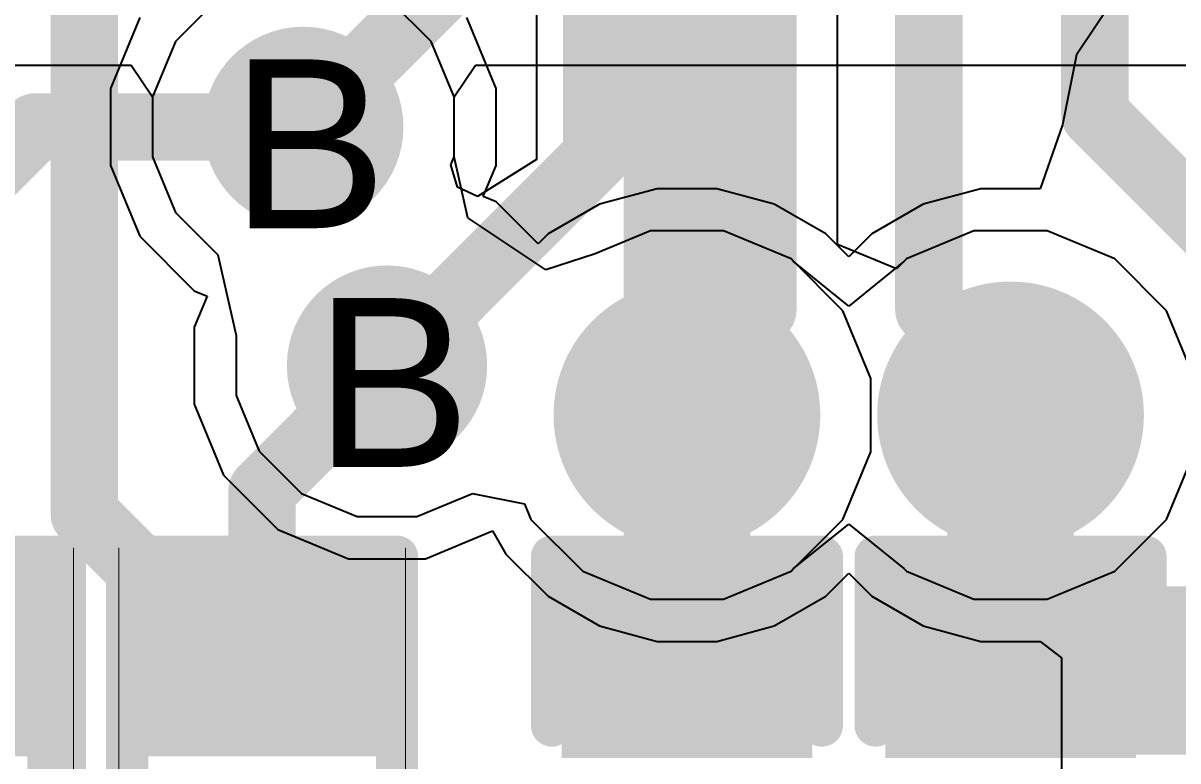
# Model space of a CAD drawing. Header units: inches. Extents: x 0 to 5379, y 0 to 5429.
# Drawn here: x 102.04 to 105.518, y 78.932 to 81.152 of the extents above; entities that cross this region are included whole.
import ezdxf

# ---------------------------------------------------------------- set-up
doc = ezdxf.new("R2010")
doc.units = ezdxf.units.IN
for name, color, linetype in [('Bottom Layer', 5, 'Continuous'), ('Bottom Overlay', 54, 'Continuous'), ('Bottom Paste', 16, 'Continuous'), ('Bottom Solder', 6, 'Continuous'), ('Drill Drawing', 1, 'Continuous'), ('GND01', 16, 'Continuous'), ('GND02', 76, 'Continuous'), ('PWR', 156, 'Continuous'), ('SIG 01', 90, 'Continuous'), ('Top Layer', 1, 'Continuous'), ('Top Overlay', 2, 'Continuous'), ('Top Paste', 8, 'Continuous'), ('Top Solder', 216, 'Continuous'), ('Via Holes', 16, 'Continuous')]:
    doc.layers.add(name, color=color, linetype=linetype)
doc.styles.add('Arial', font='', dxfattribs={"height": 0.2})
doc.styles.get('Arial').set_extended_font_data('Arial')

# ---------------------------------------------------------------- blocks, each defined once
blk = doc.blocks.new('R___0402_682')
at = {"layer": 'Top Layer'}
for points in [[(-0.6985, -0.3175), (-0.6985, 0.3175), (-0.2413, 0.3175), (-0.2413, -0.3175)], [(0.2413, -0.3175), (0.2413, 0.3175), (0.6985, 0.3175), (0.6985, -0.3175)]]:
    blk.add_hatch(color=1, dxfattribs=at).paths.add_polyline_path(points)
at = {"layer": 'Top Paste'}
for points in [[(-0.6985, -0.3175), (-0.6985, 0.3175), (-0.2413, 0.3175), (-0.2413, -0.3175)], [(0.2413, -0.3175), (0.2413, 0.3175), (0.6985, 0.3175), (0.6985, -0.3175)]]:
    blk.add_hatch(color=8, dxfattribs=at).paths.add_polyline_path(points)
at = {"layer": 'Top Solder'}
for points in [[(-0.7535, -0.3725), (-0.7535, 0.3725), (-0.1863, 0.3725), (-0.1863, -0.3725)], [(0.1863, -0.3725), (0.1863, 0.3725), (0.7535, 0.3725), (0.7535, -0.3725)]]:
    blk.add_hatch(color=216, dxfattribs=at).paths.add_polyline_path(points)
at = {"layer": 'Top Overlay'}
for points in [[(0.7874, 0.4064, 0.127, 0.127, 0), (-0.7874, 0.4064, 0.127, 0.127, 0)], [(-0.7874, -0.4064, 0.127, 0.127, 0), (-0.7874, 0.4064, 0.127, 0.127, 0)], [(0.7874, -0.4064, 0.127, 0.127, 0), (0.7874, 0.4064, 0.127, 0.127, 0)], [(0.7874, -0.4064, 0.127, 0.127, 0), (-0.7874, -0.4064, 0.127, 0.127, 0)], [(0.8128, -0.4318, 0.00323, 0.00323, 0), (-0.8128, -0.4318, 0.00323, 0.00323, 0)]]:
    blk.add_lwpolyline(points, format="xyseb", dxfattribs=at)
for points in [[(-0.8191, 0.4064, 0.0635, 0.0635, 1), (-0.7556, 0.4064, 0.0635, 0.0635, 1)], [(-0.8191, 0.4064, 0.0635, 0.0635, 1), (-0.7556, 0.4064, 0.0635, 0.0635, 1)], [(0.7556, 0.4064, 0.0635, 0.0635, 1), (0.8191, 0.4064, 0.0635, 0.0635, 1)], [(0.7556, 0.4064, 0.0635, 0.0635, 1), (0.8191, 0.4064, 0.0635, 0.0635, 1)], [(-0.8191, -0.4064, 0.0635, 0.0635, 1), (-0.7556, -0.4064, 0.0635, 0.0635, 1)], [(-0.8191, -0.4064, 0.0635, 0.0635, 1), (-0.7556, -0.4064, 0.0635, 0.0635, 1)], [(0.7556, -0.4064, 0.0635, 0.0635, 1), (0.8191, -0.4064, 0.0635, 0.0635, 1)], [(0.7556, -0.4064, 0.0635, 0.0635, 1), (0.8191, -0.4064, 0.0635, 0.0635, 1)], [(-0.8136, -0.4318, 0.00161, 0.00161, 1), (-0.812, -0.4318, 0.00161, 0.00161, 1)], [(0.812, -0.4318, 0.00161, 0.00161, 1), (0.8136, -0.4318, 0.00161, 0.00161, 1)]]:
    blk.add_lwpolyline(points, format="xyseb", close=True, dxfattribs=at)
blk = doc.blocks.new('R___0402_684')
at = {"layer": 'Top Layer'}
for points in [[(-0.6985, -0.3175), (-0.6985, 0.3175), (-0.2413, 0.3175), (-0.2413, -0.3175)], [(0.2413, -0.3175), (0.2413, 0.3175), (0.6985, 0.3175), (0.6985, -0.3175)]]:
    blk.add_hatch(color=1, dxfattribs=at).paths.add_polyline_path(points)
at = {"layer": 'Top Paste'}
for points in [[(-0.6985, -0.3175), (-0.6985, 0.3175), (-0.2413, 0.3175), (-0.2413, -0.3175)], [(0.2413, -0.3175), (0.2413, 0.3175), (0.6985, 0.3175), (0.6985, -0.3175)]]:
    blk.add_hatch(color=8, dxfattribs=at).paths.add_polyline_path(points)
at = {"layer": 'Top Solder'}
for points in [[(-0.7535, -0.3725), (-0.7535, 0.3725), (-0.1863, 0.3725), (-0.1863, -0.3725)], [(0.1863, -0.3725), (0.1863, 0.3725), (0.7535, 0.3725), (0.7535, -0.3725)]]:
    blk.add_hatch(color=216, dxfattribs=at).paths.add_polyline_path(points)
at = {"layer": 'Top Overlay'}
for points in [[(0.7874, 0.4064, 0.127, 0.127, 0), (-0.7874, 0.4064, 0.127, 0.127, 0)], [(-0.7874, -0.4064, 0.127, 0.127, 0), (-0.7874, 0.4064, 0.127, 0.127, 0)], [(0.7874, -0.4064, 0.127, 0.127, 0), (0.7874, 0.4064, 0.127, 0.127, 0)], [(0.7874, -0.4064, 0.127, 0.127, 0), (-0.7874, -0.4064, 0.127, 0.127, 0)], [(0.8128, -0.4318, 0.00323, 0.00323, 0), (-0.8128, -0.4318, 0.00323, 0.00323, 0)]]:
    blk.add_lwpolyline(points, format="xyseb", dxfattribs=at)
for points in [[(-0.8191, 0.4064, 0.0635, 0.0635, 1), (-0.7556, 0.4064, 0.0635, 0.0635, 1)], [(-0.8191, 0.4064, 0.0635, 0.0635, 1), (-0.7556, 0.4064, 0.0635, 0.0635, 1)], [(0.7556, 0.4064, 0.0635, 0.0635, 1), (0.8191, 0.4064, 0.0635, 0.0635, 1)], [(0.7556, 0.4064, 0.0635, 0.0635, 1), (0.8191, 0.4064, 0.0635, 0.0635, 1)], [(-0.8191, -0.4064, 0.0635, 0.0635, 1), (-0.7556, -0.4064, 0.0635, 0.0635, 1)], [(-0.8191, -0.4064, 0.0635, 0.0635, 1), (-0.7556, -0.4064, 0.0635, 0.0635, 1)], [(0.7556, -0.4064, 0.0635, 0.0635, 1), (0.8191, -0.4064, 0.0635, 0.0635, 1)], [(0.7556, -0.4064, 0.0635, 0.0635, 1), (0.8191, -0.4064, 0.0635, 0.0635, 1)], [(-0.8136, -0.4318, 0.00161, 0.00161, 1), (-0.812, -0.4318, 0.00161, 0.00161, 1)], [(0.812, -0.4318, 0.00161, 0.00161, 1), (0.8136, -0.4318, 0.00161, 0.00161, 1)]]:
    blk.add_lwpolyline(points, format="xyseb", close=True, dxfattribs=at)
blk = doc.blocks.new('R___0402_B_691')
at = {"layer": 'Bottom Layer'}
for points in [[(-0.2413, 0.3175), (-0.2413, -0.3175), (-0.6985, -0.3175), (-0.6985, 0.3175)], [(0.6985, 0.3175), (0.6985, -0.3175), (0.2413, -0.3175), (0.2413, 0.3175)]]:
    blk.add_hatch(color=5, dxfattribs=at).paths.add_polyline_path(points)
at = {"layer": 'Bottom Paste'}
for points in [[(-0.2413, 0.3175), (-0.2413, -0.3175), (-0.6985, -0.3175), (-0.6985, 0.3175)], [(0.6985, 0.3175), (0.6985, -0.3175), (0.2413, -0.3175), (0.2413, 0.3175)]]:
    blk.add_hatch(color=16, dxfattribs=at).paths.add_polyline_path(points)
at = {"layer": 'Bottom Solder'}
for points in [[(-0.1863, 0.3725), (-0.1863, -0.3725), (-0.7535, -0.3725), (-0.7535, 0.3725)], [(0.7535, 0.3725), (0.7535, -0.3725), (0.1863, -0.3725), (0.1863, 0.3725)]]:
    blk.add_hatch(color=6, dxfattribs=at).paths.add_polyline_path(points)
at = {"layer": 'Bottom Overlay'}
for points in [[(0.7874, 0.4064, 0.127, 0.127, 0), (-0.7874, 0.4064, 0.127, 0.127, 0)], [(-0.7874, -0.4064, 0.127, 0.127, 0), (-0.7874, 0.4064, 0.127, 0.127, 0)], [(0.7874, -0.4064, 0.127, 0.127, 0), (0.7874, 0.4064, 0.127, 0.127, 0)], [(0.8128, 0.4318, 0.00323, 0.00323, 0), (-0.8128, 0.4318, 0.00323, 0.00323, 0)], [(0.7874, -0.4064, 0.127, 0.127, 0), (-0.7874, -0.4064, 0.127, 0.127, 0)]]:
    blk.add_lwpolyline(points, format="xyseb", dxfattribs=at)
for points in [[(-0.8191, 0.4064, 0.0635, 0.0635, 1), (-0.7556, 0.4064, 0.0635, 0.0635, 1)], [(-0.8191, 0.4064, 0.0635, 0.0635, 1), (-0.7556, 0.4064, 0.0635, 0.0635, 1)], [(0.7556, 0.4064, 0.0635, 0.0635, 1), (0.8191, 0.4064, 0.0635, 0.0635, 1)], [(0.7556, 0.4064, 0.0635, 0.0635, 1), (0.8191, 0.4064, 0.0635, 0.0635, 1)], [(-0.8136, 0.4318, 0.00161, 0.00161, 1), (-0.812, 0.4318, 0.00161, 0.00161, 1)], [(0.812, 0.4318, 0.00161, 0.00161, 1), (0.8136, 0.4318, 0.00161, 0.00161, 1)], [(-0.8191, -0.4064, 0.0635, 0.0635, 1), (-0.7556, -0.4064, 0.0635, 0.0635, 1)], [(-0.8191, -0.4064, 0.0635, 0.0635, 1), (-0.7556, -0.4064, 0.0635, 0.0635, 1)], [(0.7556, -0.4064, 0.0635, 0.0635, 1), (0.8191, -0.4064, 0.0635, 0.0635, 1)], [(0.7556, -0.4064, 0.0635, 0.0635, 1), (0.8191, -0.4064, 0.0635, 0.0635, 1)]]:
    blk.add_lwpolyline(points, format="xyseb", close=True, dxfattribs=at)
blk = doc.blocks.new('R___0402_B_693')
at = {"layer": 'Bottom Layer'}
for points in [[(-0.2413, 0.3175), (-0.2413, -0.3175), (-0.6985, -0.3175), (-0.6985, 0.3175)], [(0.6985, 0.3175), (0.6985, -0.3175), (0.2413, -0.3175), (0.2413, 0.3175)]]:
    blk.add_hatch(color=5, dxfattribs=at).paths.add_polyline_path(points)
at = {"layer": 'Bottom Paste'}
for points in [[(-0.2413, 0.3175), (-0.2413, -0.3175), (-0.6985, -0.3175), (-0.6985, 0.3175)], [(0.6985, 0.3175), (0.6985, -0.3175), (0.2413, -0.3175), (0.2413, 0.3175)]]:
    blk.add_hatch(color=16, dxfattribs=at).paths.add_polyline_path(points)
at = {"layer": 'Bottom Solder'}
for points in [[(-0.1863, 0.3725), (-0.1863, -0.3725), (-0.7535, -0.3725), (-0.7535, 0.3725)], [(0.7535, 0.3725), (0.7535, -0.3725), (0.1863, -0.3725), (0.1863, 0.3725)]]:
    blk.add_hatch(color=6, dxfattribs=at).paths.add_polyline_path(points)
at = {"layer": 'Bottom Overlay'}
for points in [[(0.7874, 0.4064, 0.127, 0.127, 0), (-0.7874, 0.4064, 0.127, 0.127, 0)], [(-0.7874, -0.4064, 0.127, 0.127, 0), (-0.7874, 0.4064, 0.127, 0.127, 0)], [(0.7874, -0.4064, 0.127, 0.127, 0), (0.7874, 0.4064, 0.127, 0.127, 0)], [(0.8128, 0.4318, 0.00323, 0.00323, 0), (-0.8128, 0.4318, 0.00323, 0.00323, 0)], [(0.7874, -0.4064, 0.127, 0.127, 0), (-0.7874, -0.4064, 0.127, 0.127, 0)]]:
    blk.add_lwpolyline(points, format="xyseb", dxfattribs=at)
for points in [[(-0.8191, 0.4064, 0.0635, 0.0635, 1), (-0.7556, 0.4064, 0.0635, 0.0635, 1)], [(-0.8191, 0.4064, 0.0635, 0.0635, 1), (-0.7556, 0.4064, 0.0635, 0.0635, 1)], [(0.7556, 0.4064, 0.0635, 0.0635, 1), (0.8191, 0.4064, 0.0635, 0.0635, 1)], [(0.7556, 0.4064, 0.0635, 0.0635, 1), (0.8191, 0.4064, 0.0635, 0.0635, 1)], [(-0.8136, 0.4318, 0.00161, 0.00161, 1), (-0.812, 0.4318, 0.00161, 0.00161, 1)], [(0.812, 0.4318, 0.00161, 0.00161, 1), (0.8136, 0.4318, 0.00161, 0.00161, 1)], [(-0.8191, -0.4064, 0.0635, 0.0635, 1), (-0.7556, -0.4064, 0.0635, 0.0635, 1)], [(-0.8191, -0.4064, 0.0635, 0.0635, 1), (-0.7556, -0.4064, 0.0635, 0.0635, 1)], [(0.7556, -0.4064, 0.0635, 0.0635, 1), (0.8191, -0.4064, 0.0635, 0.0635, 1)], [(0.7556, -0.4064, 0.0635, 0.0635, 1), (0.8191, -0.4064, 0.0635, 0.0635, 1)]]:
    blk.add_lwpolyline(points, format="xyseb", close=True, dxfattribs=at)
blk = doc.blocks.new('C___0402_1052')
at = {"layer": 'Top Layer'}
for points in [[(-0.6985, -0.3175), (-0.6985, 0.3175), (-0.2413, 0.3175), (-0.2413, -0.3175)], [(0.2413, -0.3175), (0.2413, 0.3175), (0.6985, 0.3175), (0.6985, -0.3175)]]:
    blk.add_hatch(color=1, dxfattribs=at).paths.add_polyline_path(points)
at = {"layer": 'Top Paste'}
for points in [[(-0.6985, -0.3175), (-0.6985, 0.3175), (-0.2413, 0.3175), (-0.2413, -0.3175)], [(0.2413, -0.3175), (0.2413, 0.3175), (0.6985, 0.3175), (0.6985, -0.3175)]]:
    blk.add_hatch(color=8, dxfattribs=at).paths.add_polyline_path(points)
at = {"layer": 'Top Solder'}
for points in [[(-0.7585, -0.3775), (-0.7585, 0.3775), (-0.1813, 0.3775), (-0.1813, -0.3775)], [(0.1813, -0.3775), (0.1813, 0.3775), (0.7585, 0.3775), (0.7585, -0.3775)]]:
    blk.add_hatch(color=216, dxfattribs=at).paths.add_polyline_path(points)
at = {"layer": 'Top Overlay'}
for points in [[(-0.7874, 0.4064, 0.127, 0.127, 0), (-0.7874, -0.4064, 0.127, 0.127, 0)], [(-0.7874, 0.4064, 0.127, 0.127, 0), (-0.2794, 0.4064, 0.127, 0.127, 0)], [(0.2794, 0.4064, 0.127, 0.127, 0), (0.7874, 0.4064, 0.127, 0.127, 0)], [(0.7874, 0.4064, 0.127, 0.127, 0), (0.7874, -0.4064, 0.127, 0.127, 0)], [(-0.7874, -0.4064, 0.127, 0.127, 0), (-0.2794, -0.4064, 0.127, 0.127, 0)], [(0.2794, -0.4064, 0.127, 0.127, 0), (0.7874, -0.4064, 0.127, 0.127, 0)]]:
    blk.add_lwpolyline(points, format="xyseb", dxfattribs=at)
for points in [[(-0.8191, 0.4064, 0.0635, 0.0635, 1), (-0.7556, 0.4064, 0.0635, 0.0635, 1)], [(-0.8191, 0.4064, 0.0635, 0.0635, 1), (-0.7556, 0.4064, 0.0635, 0.0635, 1)], [(-0.3111, 0.4064, 0.0635, 0.0635, 1), (-0.2477, 0.4064, 0.0635, 0.0635, 1)], [(0.2477, 0.4064, 0.0635, 0.0635, 1), (0.3111, 0.4064, 0.0635, 0.0635, 1)], [(0.7556, 0.4064, 0.0635, 0.0635, 1), (0.8191, 0.4064, 0.0635, 0.0635, 1)], [(0.7556, 0.4064, 0.0635, 0.0635, 1), (0.8191, 0.4064, 0.0635, 0.0635, 1)], [(-0.8191, -0.4064, 0.0635, 0.0635, 1), (-0.7556, -0.4064, 0.0635, 0.0635, 1)], [(-0.8191, -0.4064, 0.0635, 0.0635, 1), (-0.7556, -0.4064, 0.0635, 0.0635, 1)], [(-0.3111, -0.4064, 0.0635, 0.0635, 1), (-0.2477, -0.4064, 0.0635, 0.0635, 1)], [(0.2477, -0.4064, 0.0635, 0.0635, 1), (0.3111, -0.4064, 0.0635, 0.0635, 1)], [(0.7556, -0.4064, 0.0635, 0.0635, 1), (0.8191, -0.4064, 0.0635, 0.0635, 1)], [(0.7556, -0.4064, 0.0635, 0.0635, 1), (0.8191, -0.4064, 0.0635, 0.0635, 1)]]:
    blk.add_lwpolyline(points, format="xyseb", close=True, dxfattribs=at)
blk = doc.blocks.new('C___0402_B_1053')
at = {"layer": 'Bottom Layer'}
for points in [[(-0.2413, 0.3175), (-0.2413, -0.3175), (-0.6985, -0.3175), (-0.6985, 0.3175)], [(0.6985, 0.3175), (0.6985, -0.3175), (0.2413, -0.3175), (0.2413, 0.3175)]]:
    blk.add_hatch(color=5, dxfattribs=at).paths.add_polyline_path(points)
at = {"layer": 'Bottom Paste'}
for points in [[(-0.2413, 0.3175), (-0.2413, -0.3175), (-0.6985, -0.3175), (-0.6985, 0.3175)], [(0.6985, 0.3175), (0.6985, -0.3175), (0.2413, -0.3175), (0.2413, 0.3175)]]:
    blk.add_hatch(color=16, dxfattribs=at).paths.add_polyline_path(points)
at = {"layer": 'Bottom Solder'}
for points in [[(-0.1813, 0.3775), (-0.1813, -0.3775), (-0.7585, -0.3775), (-0.7585, 0.3775)], [(0.7585, 0.3775), (0.7585, -0.3775), (0.1813, -0.3775), (0.1813, 0.3775)]]:
    blk.add_hatch(color=6, dxfattribs=at).paths.add_polyline_path(points)
at = {"layer": 'Bottom Overlay'}
for points in [[(-0.7874, 0.4064, 0.127, 0.127, 0), (-0.7874, -0.4064, 0.127, 0.127, 0)], [(-0.7874, 0.4064, 0.127, 0.127, 0), (-0.2794, 0.4064, 0.127, 0.127, 0)], [(0.2794, 0.4064, 0.127, 0.127, 0), (0.7874, 0.4064, 0.127, 0.127, 0)], [(0.7874, 0.4064, 0.127, 0.127, 0), (0.7874, -0.4064, 0.127, 0.127, 0)], [(-0.7874, -0.4064, 0.127, 0.127, 0), (-0.2794, -0.4064, 0.127, 0.127, 0)], [(0.2794, -0.4064, 0.127, 0.127, 0), (0.7874, -0.4064, 0.127, 0.127, 0)]]:
    blk.add_lwpolyline(points, format="xyseb", dxfattribs=at)
for points in [[(-0.8191, 0.4064, 0.0635, 0.0635, 1), (-0.7556, 0.4064, 0.0635, 0.0635, 1)], [(-0.8191, 0.4064, 0.0635, 0.0635, 1), (-0.7556, 0.4064, 0.0635, 0.0635, 1)], [(-0.3111, 0.4064, 0.0635, 0.0635, 1), (-0.2477, 0.4064, 0.0635, 0.0635, 1)], [(0.2477, 0.4064, 0.0635, 0.0635, 1), (0.3111, 0.4064, 0.0635, 0.0635, 1)], [(0.7556, 0.4064, 0.0635, 0.0635, 1), (0.8191, 0.4064, 0.0635, 0.0635, 1)], [(0.7556, 0.4064, 0.0635, 0.0635, 1), (0.8191, 0.4064, 0.0635, 0.0635, 1)], [(-0.8191, -0.4064, 0.0635, 0.0635, 1), (-0.7556, -0.4064, 0.0635, 0.0635, 1)], [(-0.8191, -0.4064, 0.0635, 0.0635, 1), (-0.7556, -0.4064, 0.0635, 0.0635, 1)], [(-0.3111, -0.4064, 0.0635, 0.0635, 1), (-0.2477, -0.4064, 0.0635, 0.0635, 1)], [(0.2477, -0.4064, 0.0635, 0.0635, 1), (0.3111, -0.4064, 0.0635, 0.0635, 1)], [(0.7556, -0.4064, 0.0635, 0.0635, 1), (0.8191, -0.4064, 0.0635, 0.0635, 1)], [(0.7556, -0.4064, 0.0635, 0.0635, 1), (0.8191, -0.4064, 0.0635, 0.0635, 1)]]:
    blk.add_lwpolyline(points, format="xyseb", close=True, dxfattribs=at)
blk = doc.blocks.new('C___0402_1054')
at = {"layer": 'Top Layer'}
for points in [[(-0.6985, -0.3175), (-0.6985, 0.3175), (-0.2413, 0.3175), (-0.2413, -0.3175)], [(0.2413, -0.3175), (0.2413, 0.3175), (0.6985, 0.3175), (0.6985, -0.3175)]]:
    blk.add_hatch(color=1, dxfattribs=at).paths.add_polyline_path(points)
at = {"layer": 'Top Paste'}
for points in [[(-0.6985, -0.3175), (-0.6985, 0.3175), (-0.2413, 0.3175), (-0.2413, -0.3175)], [(0.2413, -0.3175), (0.2413, 0.3175), (0.6985, 0.3175), (0.6985, -0.3175)]]:
    blk.add_hatch(color=8, dxfattribs=at).paths.add_polyline_path(points)
at = {"layer": 'Top Solder'}
for points in [[(-0.7585, -0.3775), (-0.7585, 0.3775), (-0.1813, 0.3775), (-0.1813, -0.3775)], [(0.1813, -0.3775), (0.1813, 0.3775), (0.7585, 0.3775), (0.7585, -0.3775)]]:
    blk.add_hatch(color=216, dxfattribs=at).paths.add_polyline_path(points)
at = {"layer": 'Top Overlay'}
for points in [[(-0.7874, 0.4064, 0.127, 0.127, 0), (-0.7874, -0.4064, 0.127, 0.127, 0)], [(-0.7874, 0.4064, 0.127, 0.127, 0), (-0.2794, 0.4064, 0.127, 0.127, 0)], [(0.2794, 0.4064, 0.127, 0.127, 0), (0.7874, 0.4064, 0.127, 0.127, 0)], [(0.7874, 0.4064, 0.127, 0.127, 0), (0.7874, -0.4064, 0.127, 0.127, 0)], [(-0.7874, -0.4064, 0.127, 0.127, 0), (-0.2794, -0.4064, 0.127, 0.127, 0)], [(0.2794, -0.4064, 0.127, 0.127, 0), (0.7874, -0.4064, 0.127, 0.127, 0)]]:
    blk.add_lwpolyline(points, format="xyseb", dxfattribs=at)
for points in [[(-0.8191, 0.4064, 0.0635, 0.0635, 1), (-0.7556, 0.4064, 0.0635, 0.0635, 1)], [(-0.8191, 0.4064, 0.0635, 0.0635, 1), (-0.7556, 0.4064, 0.0635, 0.0635, 1)], [(-0.3111, 0.4064, 0.0635, 0.0635, 1), (-0.2477, 0.4064, 0.0635, 0.0635, 1)], [(0.2477, 0.4064, 0.0635, 0.0635, 1), (0.3111, 0.4064, 0.0635, 0.0635, 1)], [(0.7556, 0.4064, 0.0635, 0.0635, 1), (0.8191, 0.4064, 0.0635, 0.0635, 1)], [(0.7556, 0.4064, 0.0635, 0.0635, 1), (0.8191, 0.4064, 0.0635, 0.0635, 1)], [(-0.8191, -0.4064, 0.0635, 0.0635, 1), (-0.7556, -0.4064, 0.0635, 0.0635, 1)], [(-0.8191, -0.4064, 0.0635, 0.0635, 1), (-0.7556, -0.4064, 0.0635, 0.0635, 1)], [(-0.3111, -0.4064, 0.0635, 0.0635, 1), (-0.2477, -0.4064, 0.0635, 0.0635, 1)], [(0.2477, -0.4064, 0.0635, 0.0635, 1), (0.3111, -0.4064, 0.0635, 0.0635, 1)], [(0.7556, -0.4064, 0.0635, 0.0635, 1), (0.8191, -0.4064, 0.0635, 0.0635, 1)], [(0.7556, -0.4064, 0.0635, 0.0635, 1), (0.8191, -0.4064, 0.0635, 0.0635, 1)]]:
    blk.add_lwpolyline(points, format="xyseb", close=True, dxfattribs=at)
blk = doc.blocks.new('C___0402_B_1055')
at = {"layer": 'Bottom Layer'}
for points in [[(-0.2413, 0.3175), (-0.2413, -0.3175), (-0.6985, -0.3175), (-0.6985, 0.3175)], [(0.6985, 0.3175), (0.6985, -0.3175), (0.2413, -0.3175), (0.2413, 0.3175)]]:
    blk.add_hatch(color=5, dxfattribs=at).paths.add_polyline_path(points)
at = {"layer": 'Bottom Paste'}
for points in [[(-0.2413, 0.3175), (-0.2413, -0.3175), (-0.6985, -0.3175), (-0.6985, 0.3175)], [(0.6985, 0.3175), (0.6985, -0.3175), (0.2413, -0.3175), (0.2413, 0.3175)]]:
    blk.add_hatch(color=16, dxfattribs=at).paths.add_polyline_path(points)
at = {"layer": 'Bottom Solder'}
for points in [[(-0.1813, 0.3775), (-0.1813, -0.3775), (-0.7585, -0.3775), (-0.7585, 0.3775)], [(0.7585, 0.3775), (0.7585, -0.3775), (0.1813, -0.3775), (0.1813, 0.3775)]]:
    blk.add_hatch(color=6, dxfattribs=at).paths.add_polyline_path(points)
at = {"layer": 'Bottom Overlay'}
for points in [[(-0.7874, 0.4064, 0.127, 0.127, 0), (-0.7874, -0.4064, 0.127, 0.127, 0)], [(-0.7874, 0.4064, 0.127, 0.127, 0), (-0.2794, 0.4064, 0.127, 0.127, 0)], [(0.2794, 0.4064, 0.127, 0.127, 0), (0.7874, 0.4064, 0.127, 0.127, 0)], [(0.7874, 0.4064, 0.127, 0.127, 0), (0.7874, -0.4064, 0.127, 0.127, 0)], [(-0.7874, -0.4064, 0.127, 0.127, 0), (-0.2794, -0.4064, 0.127, 0.127, 0)], [(0.2794, -0.4064, 0.127, 0.127, 0), (0.7874, -0.4064, 0.127, 0.127, 0)]]:
    blk.add_lwpolyline(points, format="xyseb", dxfattribs=at)
for points in [[(-0.8191, 0.4064, 0.0635, 0.0635, 1), (-0.7556, 0.4064, 0.0635, 0.0635, 1)], [(-0.8191, 0.4064, 0.0635, 0.0635, 1), (-0.7556, 0.4064, 0.0635, 0.0635, 1)], [(-0.3111, 0.4064, 0.0635, 0.0635, 1), (-0.2477, 0.4064, 0.0635, 0.0635, 1)], [(0.2477, 0.4064, 0.0635, 0.0635, 1), (0.3111, 0.4064, 0.0635, 0.0635, 1)], [(0.7556, 0.4064, 0.0635, 0.0635, 1), (0.8191, 0.4064, 0.0635, 0.0635, 1)], [(0.7556, 0.4064, 0.0635, 0.0635, 1), (0.8191, 0.4064, 0.0635, 0.0635, 1)], [(-0.8191, -0.4064, 0.0635, 0.0635, 1), (-0.7556, -0.4064, 0.0635, 0.0635, 1)], [(-0.8191, -0.4064, 0.0635, 0.0635, 1), (-0.7556, -0.4064, 0.0635, 0.0635, 1)], [(-0.3111, -0.4064, 0.0635, 0.0635, 1), (-0.2477, -0.4064, 0.0635, 0.0635, 1)], [(0.2477, -0.4064, 0.0635, 0.0635, 1), (0.3111, -0.4064, 0.0635, 0.0635, 1)], [(0.7556, -0.4064, 0.0635, 0.0635, 1), (0.8191, -0.4064, 0.0635, 0.0635, 1)], [(0.7556, -0.4064, 0.0635, 0.0635, 1), (0.8191, -0.4064, 0.0635, 0.0635, 1)]]:
    blk.add_lwpolyline(points, format="xyseb", close=True, dxfattribs=at)

msp = doc.modelspace()

# ---------------------------------------------------------------- hatches: boundary and pattern name
at = {"layer": 'Bottom Layer'}
h = msp.add_hatch(color=5, dxfattribs=at)
edge = h.paths.add_edge_path()
edge.add_arc((102.8841, 80.8397), 0.2, 0, 360)
h = msp.add_hatch(color=5, dxfattribs=at)
edge = h.paths.add_edge_path()
edge.add_arc((103.1362, 80.1215), 0.2, 0, 360)
h = msp.add_hatch(color=5, dxfattribs=at)
edge = h.paths.add_edge_path()
edge.add_arc((104.0394, 79.9729), 0.3, 0, 360)
h = msp.add_hatch(color=5, dxfattribs=at)
edge = h.paths.add_edge_path()
edge.add_arc((105.014, 79.9729), 0.3, 0, 360)
at = {"layer": 'Bottom Solder'}
h = msp.add_hatch(color=6, dxfattribs=at)
edge = h.paths.add_edge_path()
edge.add_arc((102.8841, 80.8397), 0.3016, 0, 360)
h = msp.add_hatch(color=6, dxfattribs=at)
edge = h.paths.add_edge_path()
edge.add_arc((103.1362, 80.1215), 0.3016, 0, 360)
h = msp.add_hatch(color=6, dxfattribs=at)
edge = h.paths.add_edge_path()
edge.add_arc((104.0394, 79.9729), 0.4016, 0, 360)
h = msp.add_hatch(color=6, dxfattribs=at)
edge = h.paths.add_edge_path()
edge.add_arc((105.014, 79.9729), 0.4016, 0, 360)
at = {"layer": 'GND01'}
h = msp.add_hatch(color=16, dxfattribs=at)
edge = h.paths.add_edge_path()
edge.add_arc((102.8841, 80.8397), 0.2, 0, 360)
h = msp.add_hatch(color=16, dxfattribs=at)
edge = h.paths.add_edge_path()
edge.add_arc((103.1362, 80.1215), 0.2, 0, 360)
h = msp.add_hatch(color=16, dxfattribs=at)
edge = h.paths.add_edge_path()
edge.add_arc((104.0394, 79.9729), 0.3, 0, 360)
h = msp.add_hatch(color=16, dxfattribs=at)
edge = h.paths.add_edge_path()
edge.add_arc((105.014, 79.9729), 0.3, 0, 360)
at = {"layer": 'GND02'}
h = msp.add_hatch(color=76, dxfattribs=at)
edge = h.paths.add_edge_path()
edge.add_arc((102.8841, 80.8397), 0.2, 0, 360)
h = msp.add_hatch(color=76, dxfattribs=at)
edge = h.paths.add_edge_path()
edge.add_arc((103.1362, 80.1215), 0.2, 0, 360)
h = msp.add_hatch(color=76, dxfattribs=at)
edge = h.paths.add_edge_path()
edge.add_arc((104.0394, 79.9729), 0.3, 0, 360)
h = msp.add_hatch(color=76, dxfattribs=at)
edge = h.paths.add_edge_path()
edge.add_arc((105.014, 79.9729), 0.3, 0, 360)
at = {"layer": 'PWR'}
h = msp.add_hatch(color=156, dxfattribs=at)
edge = h.paths.add_edge_path()
edge.add_arc((102.8841, 80.8397), 0.2, 0, 360)
h = msp.add_hatch(color=156, dxfattribs=at)
edge = h.paths.add_edge_path()
edge.add_arc((103.1362, 80.1215), 0.2, 0, 360)
h = msp.add_hatch(color=156, dxfattribs=at)
edge = h.paths.add_edge_path()
edge.add_arc((104.0394, 79.9729), 0.3, 0, 360)
h = msp.add_hatch(color=156, dxfattribs=at)
edge = h.paths.add_edge_path()
edge.add_arc((105.014, 79.9729), 0.3, 0, 360)
at = {"layer": 'SIG 01'}
h = msp.add_hatch(color=90, dxfattribs=at)
edge = h.paths.add_edge_path()
edge.add_arc((102.8841, 80.8397), 0.2, 0, 360)
h = msp.add_hatch(color=90, dxfattribs=at)
edge = h.paths.add_edge_path()
edge.add_arc((103.1362, 80.1215), 0.2, 0, 360)
h = msp.add_hatch(color=90, dxfattribs=at)
edge = h.paths.add_edge_path()
edge.add_arc((104.0394, 79.9729), 0.3, 0, 360)
h = msp.add_hatch(color=90, dxfattribs=at)
edge = h.paths.add_edge_path()
edge.add_arc((105.014, 79.9729), 0.3, 0, 360)
at = {"layer": 'Top Layer'}
h = msp.add_hatch(color=1, dxfattribs=at)
edge = h.paths.add_edge_path()
edge.add_arc((102.8841, 80.8397), 0.2, 0, 360)
h = msp.add_hatch(color=1, dxfattribs=at)
edge = h.paths.add_edge_path()
edge.add_arc((103.1362, 80.1215), 0.2, 0, 360)
h = msp.add_hatch(color=1, dxfattribs=at)
edge = h.paths.add_edge_path()
edge.add_arc((104.0394, 79.9729), 0.3, 0, 360)
h = msp.add_hatch(color=1, dxfattribs=at)
edge = h.paths.add_edge_path()
edge.add_arc((105.014, 79.9729), 0.3, 0, 360)
msp.add_hatch(color=1, dxfattribs=at).paths.add_polyline_path([(104.6965, 78.951), (105.9702, 78.951), (105.9702, 79.4578), (104.6965, 79.4578)])
at = {"layer": 'Top Solder'}
h = msp.add_hatch(color=216, dxfattribs=at)
edge = h.paths.add_edge_path()
edge.add_arc((102.8841, 80.8397), 0.3016, 0, 360)
h = msp.add_hatch(color=216, dxfattribs=at)
edge = h.paths.add_edge_path()
edge.add_arc((103.1362, 80.1215), 0.3016, 0, 360)
h = msp.add_hatch(color=216, dxfattribs=at)
edge = h.paths.add_edge_path()
edge.add_arc((104.0394, 79.9729), 0.4016, 0, 360)
h = msp.add_hatch(color=216, dxfattribs=at)
edge = h.paths.add_edge_path()
edge.add_arc((105.014, 79.9729), 0.4016, 0, 360)
at = {"layer": 'Via Holes'}
h = msp.add_hatch(color=7, dxfattribs=at)
edge = h.paths.add_edge_path()
edge.add_arc((102.8841, 80.8397), 0.1, 0, 360)
h = msp.add_hatch(color=7, dxfattribs=at)
edge = h.paths.add_edge_path()
edge.add_arc((103.1362, 80.1215), 0.1, 0, 360)
h = msp.add_hatch(color=7, dxfattribs=at)
edge = h.paths.add_edge_path()
edge.add_arc((104.0394, 79.9729), 0.15, 0, 360)
h = msp.add_hatch(color=7, dxfattribs=at)
edge = h.paths.add_edge_path()
edge.add_arc((105.014, 79.9729), 0.15, 0, 360)

# ---------------------------------------------------------------- linework, layer by layer
at = {"layer": 'Bottom Layer'}
for p, q in [((103.5862, 81.9403), (103.5862, 80.742)), ((104.4926, 80.4864), (104.4926, 81.7526)), ((103.269, 81.0969), (103.1413, 81.2246)), ((103.3381, 80.93), (103.269, 81.0969)), ((103.3381, 80.7494), (103.3381, 80.93)), ((103.3283, 80.7257), (103.3381, 80.7494)), ((103.3482, 80.6588), (103.3283, 80.7257)), ((103.5862, 80.742), (103.4084, 80.63)), ((103.4084, 80.63), (103.3482, 80.6588)), ((104.9038, 80.5269), (104.7002, 80.4425)), ((105.1242, 80.5269), (104.9038, 80.5269)), ((105.3278, 80.4425), (105.1242, 80.5269)), ((104.6704, 80.4128), (104.4926, 80.4864)), ((104.7002, 80.4425), (104.6704, 80.4128)), ((105.4837, 80.2867), (105.3278, 80.4425)), ((105.568, 80.0831), (105.4837, 80.2867))]:
    msp.add_line(p, q, dxfattribs=at)
for points in [[(104.0394, 79.9729, 0.381, 0.381, 0), (104.0394, 81.9403, 0.381, 0.381, 0)], [(101.76, 80.5222, 0.2032, 0.2032, 0), (102.0775, 80.8397, 0.2032, 0.2032, 0)], [(102.0775, 80.8397, 0.2032, 0.2032, 0), (102.8841, 80.8397, 0.2032, 0.2032, 0)], [(102.76, 79.7453, 0.2032, 0.2032, 0), (103.1362, 80.1215, 0.2032, 0.2032, 0)], [(104.0394, 79.2292, 0.381, 0.381, 0), (104.0394, 79.9729, 0.381, 0.381, 0)], [(105.014, 79.2292, 0.381, 0.381, 0), (105.014, 79.9729, 0.381, 0.381, 0)], [(102.76, 79.2292, 0.2032, 0.2032, 0), (102.76, 79.7453, 0.2032, 0.2032, 0)], [(105.014, 79.2292, 0.381, 0.381, 0), (108.6739, 79.2292, 0.381, 0.381, 0)]]:
    msp.add_lwpolyline(points, format="xyseb", dxfattribs=at)
for points in [[(102.0267, 80.8397, 0.1016, 0.1016, 1), (102.1283, 80.8397, 0.1016, 0.1016, 1)], [(102.0267, 80.8397, 0.1016, 0.1016, 1), (102.1283, 80.8397, 0.1016, 0.1016, 1)], [(102.8333, 80.8397, 0.1016, 0.1016, 1), (102.9349, 80.8397, 0.1016, 0.1016, 1)], [(103.0854, 80.1215, 0.1016, 0.1016, 1), (103.187, 80.1215, 0.1016, 0.1016, 1)], [(103.9442, 79.9729, 0.1905, 0.1905, 1), (104.1347, 79.9729, 0.1905, 0.1905, 1)], [(103.9442, 79.9729, 0.1905, 0.1905, 1), (104.1347, 79.9729, 0.1905, 0.1905, 1)], [(104.9188, 79.9729, 0.1905, 0.1905, 1), (105.1093, 79.9729, 0.1905, 0.1905, 1)], [(102.7092, 79.7453, 0.1016, 0.1016, 1), (102.8108, 79.7453, 0.1016, 0.1016, 1)], [(102.7092, 79.7453, 0.1016, 0.1016, 1), (102.8108, 79.7453, 0.1016, 0.1016, 1)], [(103.9442, 79.2292, 0.1905, 0.1905, 1), (104.1347, 79.2292, 0.1905, 0.1905, 1)], [(104.9188, 79.2292, 0.1905, 0.1905, 1), (105.1093, 79.2292, 0.1905, 0.1905, 1)], [(104.9188, 79.2292, 0.1905, 0.1905, 1), (105.1093, 79.2292, 0.1905, 0.1905, 1)], [(102.7092, 79.2292, 0.1016, 0.1016, 1), (102.8108, 79.2292, 0.1016, 0.1016, 1)]]:
    msp.add_lwpolyline(points, format="xyseb", close=True, dxfattribs=at)
at = {"layer": 'Drill Drawing'}
for points in [[(103.7854, 80.0999, 0.0508, 0.0508, 0), (103.7854, 80.2269, 0.0508, 0.0508, 0)], [(103.7854, 80.2269, 0.0508, 0.0508, 0), (103.9124, 80.2269, 0.0508, 0.0508, 0)], [(103.9124, 80.2269, 0.0508, 0.0508, 0), (104.0394, 80.0999, 0.0508, 0.0508, 0)], [(104.0394, 80.0999, 0.0508, 0.0508, 0), (104.1664, 80.2269, 0.0508, 0.0508, 0)], [(104.1664, 80.2269, 0.0508, 0.0508, 0), (104.2934, 80.2269, 0.0508, 0.0508, 0)], [(104.2934, 80.0999, 0.0508, 0.0508, 0), (104.2934, 80.2269, 0.0508, 0.0508, 0)], [(104.76, 80.0999, 0.0508, 0.0508, 0), (104.76, 80.2269, 0.0508, 0.0508, 0)], [(104.76, 80.2269, 0.0508, 0.0508, 0), (104.887, 80.2269, 0.0508, 0.0508, 0)], [(104.887, 80.2269, 0.0508, 0.0508, 0), (105.014, 80.0999, 0.0508, 0.0508, 0)], [(105.014, 80.0999, 0.0508, 0.0508, 0), (105.141, 80.2269, 0.0508, 0.0508, 0)], [(105.141, 80.2269, 0.0508, 0.0508, 0), (105.268, 80.2269, 0.0508, 0.0508, 0)], [(105.268, 80.0999, 0.0508, 0.0508, 0), (105.268, 80.2269, 0.0508, 0.0508, 0)], [(103.7854, 80.0999, 0.0508, 0.0508, 0), (103.9124, 79.9729, 0.0508, 0.0508, 0)], [(104.1664, 79.9729, 0.0508, 0.0508, 0), (104.2934, 80.0999, 0.0508, 0.0508, 0)], [(104.76, 80.0999, 0.0508, 0.0508, 0), (104.887, 79.9729, 0.0508, 0.0508, 0)], [(105.141, 79.9729, 0.0508, 0.0508, 0), (105.268, 80.0999, 0.0508, 0.0508, 0)], [(103.7854, 79.8459, 0.0508, 0.0508, 0), (103.9124, 79.9729, 0.0508, 0.0508, 0)], [(104.1664, 79.9729, 0.0508, 0.0508, 0), (104.2934, 79.8459, 0.0508, 0.0508, 0)], [(104.76, 79.8459, 0.0508, 0.0508, 0), (104.887, 79.9729, 0.0508, 0.0508, 0)], [(105.141, 79.9729, 0.0508, 0.0508, 0), (105.268, 79.8459, 0.0508, 0.0508, 0)], [(103.7854, 79.7189, 0.0508, 0.0508, 0), (103.7854, 79.8459, 0.0508, 0.0508, 0)], [(103.9124, 79.7189, 0.0508, 0.0508, 0), (104.0394, 79.8459, 0.0508, 0.0508, 0)], [(104.0394, 79.8459, 0.0508, 0.0508, 0), (104.1664, 79.7189, 0.0508, 0.0508, 0)], [(104.2934, 79.7189, 0.0508, 0.0508, 0), (104.2934, 79.8459, 0.0508, 0.0508, 0)], [(104.76, 79.7189, 0.0508, 0.0508, 0), (104.76, 79.8459, 0.0508, 0.0508, 0)], [(104.887, 79.7189, 0.0508, 0.0508, 0), (105.014, 79.8459, 0.0508, 0.0508, 0)], [(105.014, 79.8459, 0.0508, 0.0508, 0), (105.141, 79.7189, 0.0508, 0.0508, 0)], [(105.268, 79.7189, 0.0508, 0.0508, 0), (105.268, 79.8459, 0.0508, 0.0508, 0)], [(103.7854, 79.7189, 0.0508, 0.0508, 0), (103.9124, 79.7189, 0.0508, 0.0508, 0)], [(104.1664, 79.7189, 0.0508, 0.0508, 0), (104.2934, 79.7189, 0.0508, 0.0508, 0)], [(104.76, 79.7189, 0.0508, 0.0508, 0), (104.887, 79.7189, 0.0508, 0.0508, 0)], [(105.141, 79.7189, 0.0508, 0.0508, 0), (105.268, 79.7189, 0.0508, 0.0508, 0)]]:
    msp.add_lwpolyline(points, format="xyseb", dxfattribs=at)
for points in [[(103.7727, 80.2269, 0.0254, 0.0254, 1), (103.7981, 80.2269, 0.0254, 0.0254, 1)], [(103.7727, 80.2269, 0.0254, 0.0254, 1), (103.7981, 80.2269, 0.0254, 0.0254, 1)], [(103.8997, 80.2269, 0.0254, 0.0254, 1), (103.9251, 80.2269, 0.0254, 0.0254, 1)], [(103.8997, 80.2269, 0.0254, 0.0254, 1), (103.9251, 80.2269, 0.0254, 0.0254, 1)], [(104.1537, 80.2269, 0.0254, 0.0254, 1), (104.1791, 80.2269, 0.0254, 0.0254, 1)], [(104.1537, 80.2269, 0.0254, 0.0254, 1), (104.1791, 80.2269, 0.0254, 0.0254, 1)], [(104.2807, 80.2269, 0.0254, 0.0254, 1), (104.3061, 80.2269, 0.0254, 0.0254, 1)], [(104.2807, 80.2269, 0.0254, 0.0254, 1), (104.3061, 80.2269, 0.0254, 0.0254, 1)], [(104.7473, 80.2269, 0.0254, 0.0254, 1), (104.7727, 80.2269, 0.0254, 0.0254, 1)], [(104.7473, 80.2269, 0.0254, 0.0254, 1), (104.7727, 80.2269, 0.0254, 0.0254, 1)], [(104.8743, 80.2269, 0.0254, 0.0254, 1), (104.8997, 80.2269, 0.0254, 0.0254, 1)], [(104.8743, 80.2269, 0.0254, 0.0254, 1), (104.8997, 80.2269, 0.0254, 0.0254, 1)], [(105.1283, 80.2269, 0.0254, 0.0254, 1), (105.1537, 80.2269, 0.0254, 0.0254, 1)], [(105.1283, 80.2269, 0.0254, 0.0254, 1), (105.1537, 80.2269, 0.0254, 0.0254, 1)], [(105.2553, 80.2269, 0.0254, 0.0254, 1), (105.2807, 80.2269, 0.0254, 0.0254, 1)], [(105.2553, 80.2269, 0.0254, 0.0254, 1), (105.2807, 80.2269, 0.0254, 0.0254, 1)], [(103.7727, 80.0999, 0.0254, 0.0254, 1), (103.7981, 80.0999, 0.0254, 0.0254, 1)], [(103.7727, 80.0999, 0.0254, 0.0254, 1), (103.7981, 80.0999, 0.0254, 0.0254, 1)], [(104.0267, 80.0999, 0.0254, 0.0254, 1), (104.0521, 80.0999, 0.0254, 0.0254, 1)], [(104.0267, 80.0999, 0.0254, 0.0254, 1), (104.0521, 80.0999, 0.0254, 0.0254, 1)], [(104.2807, 80.0999, 0.0254, 0.0254, 1), (104.3061, 80.0999, 0.0254, 0.0254, 1)], [(104.2807, 80.0999, 0.0254, 0.0254, 1), (104.3061, 80.0999, 0.0254, 0.0254, 1)], [(104.7473, 80.0999, 0.0254, 0.0254, 1), (104.7727, 80.0999, 0.0254, 0.0254, 1)], [(104.7473, 80.0999, 0.0254, 0.0254, 1), (104.7727, 80.0999, 0.0254, 0.0254, 1)], [(105.0013, 80.0999, 0.0254, 0.0254, 1), (105.0267, 80.0999, 0.0254, 0.0254, 1)], [(105.0013, 80.0999, 0.0254, 0.0254, 1), (105.0267, 80.0999, 0.0254, 0.0254, 1)], [(105.2553, 80.0999, 0.0254, 0.0254, 1), (105.2807, 80.0999, 0.0254, 0.0254, 1)], [(105.2553, 80.0999, 0.0254, 0.0254, 1), (105.2807, 80.0999, 0.0254, 0.0254, 1)], [(103.8997, 79.9729, 0.0254, 0.0254, 1), (103.9251, 79.9729, 0.0254, 0.0254, 1)], [(103.8997, 79.9729, 0.0254, 0.0254, 1), (103.9251, 79.9729, 0.0254, 0.0254, 1)], [(104.1537, 79.9729, 0.0254, 0.0254, 1), (104.1791, 79.9729, 0.0254, 0.0254, 1)], [(104.1537, 79.9729, 0.0254, 0.0254, 1), (104.1791, 79.9729, 0.0254, 0.0254, 1)], [(104.8743, 79.9729, 0.0254, 0.0254, 1), (104.8997, 79.9729, 0.0254, 0.0254, 1)], [(104.8743, 79.9729, 0.0254, 0.0254, 1), (104.8997, 79.9729, 0.0254, 0.0254, 1)], [(105.1283, 79.9729, 0.0254, 0.0254, 1), (105.1537, 79.9729, 0.0254, 0.0254, 1)], [(105.1283, 79.9729, 0.0254, 0.0254, 1), (105.1537, 79.9729, 0.0254, 0.0254, 1)], [(103.7727, 79.8459, 0.0254, 0.0254, 1), (103.7981, 79.8459, 0.0254, 0.0254, 1)], [(103.7727, 79.8459, 0.0254, 0.0254, 1), (103.7981, 79.8459, 0.0254, 0.0254, 1)], [(104.0267, 79.8459, 0.0254, 0.0254, 1), (104.0521, 79.8459, 0.0254, 0.0254, 1)], [(104.0267, 79.8459, 0.0254, 0.0254, 1), (104.0521, 79.8459, 0.0254, 0.0254, 1)], [(104.2807, 79.8459, 0.0254, 0.0254, 1), (104.3061, 79.8459, 0.0254, 0.0254, 1)], [(104.2807, 79.8459, 0.0254, 0.0254, 1), (104.3061, 79.8459, 0.0254, 0.0254, 1)], [(104.7473, 79.8459, 0.0254, 0.0254, 1), (104.7727, 79.8459, 0.0254, 0.0254, 1)], [(104.7473, 79.8459, 0.0254, 0.0254, 1), (104.7727, 79.8459, 0.0254, 0.0254, 1)], [(105.0013, 79.8459, 0.0254, 0.0254, 1), (105.0267, 79.8459, 0.0254, 0.0254, 1)], [(105.0013, 79.8459, 0.0254, 0.0254, 1), (105.0267, 79.8459, 0.0254, 0.0254, 1)], [(105.2553, 79.8459, 0.0254, 0.0254, 1), (105.2807, 79.8459, 0.0254, 0.0254, 1)], [(105.2553, 79.8459, 0.0254, 0.0254, 1), (105.2807, 79.8459, 0.0254, 0.0254, 1)], [(103.7727, 79.7189, 0.0254, 0.0254, 1), (103.7981, 79.7189, 0.0254, 0.0254, 1)], [(103.7727, 79.7189, 0.0254, 0.0254, 1), (103.7981, 79.7189, 0.0254, 0.0254, 1)], [(103.8997, 79.7189, 0.0254, 0.0254, 1), (103.9251, 79.7189, 0.0254, 0.0254, 1)], [(103.8997, 79.7189, 0.0254, 0.0254, 1), (103.9251, 79.7189, 0.0254, 0.0254, 1)], [(104.1537, 79.7189, 0.0254, 0.0254, 1), (104.1791, 79.7189, 0.0254, 0.0254, 1)], [(104.1537, 79.7189, 0.0254, 0.0254, 1), (104.1791, 79.7189, 0.0254, 0.0254, 1)], [(104.2807, 79.7189, 0.0254, 0.0254, 1), (104.3061, 79.7189, 0.0254, 0.0254, 1)], [(104.2807, 79.7189, 0.0254, 0.0254, 1), (104.3061, 79.7189, 0.0254, 0.0254, 1)], [(104.7473, 79.7189, 0.0254, 0.0254, 1), (104.7727, 79.7189, 0.0254, 0.0254, 1)], [(104.7473, 79.7189, 0.0254, 0.0254, 1), (104.7727, 79.7189, 0.0254, 0.0254, 1)], [(104.8743, 79.7189, 0.0254, 0.0254, 1), (104.8997, 79.7189, 0.0254, 0.0254, 1)], [(104.8743, 79.7189, 0.0254, 0.0254, 1), (104.8997, 79.7189, 0.0254, 0.0254, 1)], [(105.1283, 79.7189, 0.0254, 0.0254, 1), (105.1537, 79.7189, 0.0254, 0.0254, 1)], [(105.1283, 79.7189, 0.0254, 0.0254, 1), (105.1537, 79.7189, 0.0254, 0.0254, 1)], [(105.2553, 79.7189, 0.0254, 0.0254, 1), (105.2807, 79.7189, 0.0254, 0.0254, 1)], [(105.2553, 79.7189, 0.0254, 0.0254, 1), (105.2807, 79.7189, 0.0254, 0.0254, 1)]]:
    msp.add_lwpolyline(points, format="xyseb", close=True, dxfattribs=at)
at = {"layer": 'GND01'}
for p, q in [((103.269, 81.0969), (103.1413, 81.2246)), ((102.6037, 81.2013), (102.4992, 81.0969)), ((102.4992, 81.0969), (102.4301, 80.93)), ((103.3381, 80.93), (103.269, 81.0969)), ((102.4301, 80.93), (102.4301, 80.7494)), ((103.3381, 80.7494), (103.3381, 80.93)), ((102.4301, 80.7494), (102.4992, 80.5825)), ((103.3797, 80.5666), (103.3381, 80.7494)), ((102.4992, 80.5825), (102.6269, 80.4548)), ((103.6149, 80.4094), (103.3797, 80.5666)), ((103.9292, 80.5269), (103.7631, 80.4581)), ((104.1496, 80.5269), (103.9292, 80.5269)), ((104.3532, 80.4425), (104.1496, 80.5269)), ((104.9038, 80.5269), (104.7002, 80.4425)), ((105.1242, 80.5269), (104.9038, 80.5269)), ((105.3278, 80.4425), (105.1242, 80.5269)), ((102.6269, 80.4548), (102.6822, 80.2118)), ((103.7631, 80.4581), (103.6149, 80.4094)), ((104.3608, 80.435), (104.3532, 80.4425)), ((104.7002, 80.4425), (104.6926, 80.435)), ((105.4837, 80.2867), (105.3278, 80.4425)), ((104.5267, 80.3009), (104.3608, 80.435)), ((104.6926, 80.435), (104.5267, 80.3009)), ((105.568, 80.0831), (105.4837, 80.2867)), ((102.6822, 80.2118), (102.6822, 80.0312)), ((102.6822, 80.0312), (102.7513, 79.8643)), ((102.7513, 79.8643), (102.879, 79.7366)), ((105.4837, 79.6591), (105.568, 79.8627)), ((102.879, 79.7366), (103.0459, 79.6675)), ((103.2265, 79.6675), (103.3934, 79.7366)), ((103.3934, 79.7366), (103.5506, 79.7053)), ((103.5506, 79.7053), (103.5697, 79.6591)), ((103.0459, 79.6675), (103.2265, 79.6675)), ((103.5697, 79.6591), (103.7256, 79.5032)), ((104.3608, 79.5108), (104.5267, 79.6448)), ((104.5267, 79.6448), (104.6926, 79.5108)), ((105.3278, 79.5032), (105.4837, 79.6591)), ((103.7256, 79.5032), (103.9292, 79.4189)), ((104.1496, 79.4189), (104.3532, 79.5032)), ((104.3532, 79.5032), (104.3608, 79.5108)), ((104.6926, 79.5108), (104.7002, 79.5032)), ((104.7002, 79.5032), (104.9038, 79.4189)), ((105.1242, 79.4189), (105.3278, 79.5032)), ((103.9292, 79.4189), (104.1496, 79.4189)), ((104.9038, 79.4189), (105.1242, 79.4189))]:
    msp.add_line(p, q, dxfattribs=at)
at = {"layer": 'GND02'}
for p, q in [((103.269, 81.0969), (103.1413, 81.2246)), ((102.6037, 81.2013), (102.4992, 81.0969)), ((102.4992, 81.0969), (102.4301, 80.93)), ((103.3381, 80.93), (103.269, 81.0969)), ((102.4301, 80.93), (102.4301, 80.7494)), ((103.3381, 80.7494), (103.3381, 80.93)), ((102.4301, 80.7494), (102.4992, 80.5825)), ((103.3797, 80.5666), (103.3381, 80.7494)), ((102.4992, 80.5825), (102.6269, 80.4548)), ((103.6149, 80.4094), (103.3797, 80.5666)), ((103.9292, 80.5269), (103.7631, 80.4581)), ((104.1496, 80.5269), (103.9292, 80.5269)), ((104.3532, 80.4425), (104.1496, 80.5269)), ((104.9038, 80.5269), (104.7002, 80.4425)), ((105.1242, 80.5269), (104.9038, 80.5269)), ((105.3278, 80.4425), (105.1242, 80.5269)), ((102.6269, 80.4548), (102.6822, 80.2118)), ((103.7631, 80.4581), (103.6149, 80.4094)), ((104.3608, 80.435), (104.3532, 80.4425)), ((104.7002, 80.4425), (104.6926, 80.435)), ((105.4837, 80.2867), (105.3278, 80.4425)), ((104.5267, 80.3009), (104.3608, 80.435)), ((104.6926, 80.435), (104.5267, 80.3009)), ((105.568, 80.0831), (105.4837, 80.2867)), ((102.6822, 80.2118), (102.6822, 80.0312)), ((102.6822, 80.0312), (102.7513, 79.8643)), ((102.7513, 79.8643), (102.879, 79.7366)), ((105.4837, 79.6591), (105.568, 79.8627)), ((102.879, 79.7366), (103.0459, 79.6675)), ((103.2265, 79.6675), (103.3934, 79.7366)), ((103.3934, 79.7366), (103.5506, 79.7053)), ((103.5506, 79.7053), (103.5697, 79.6591)), ((103.0459, 79.6675), (103.2265, 79.6675)), ((103.5697, 79.6591), (103.7256, 79.5032)), ((104.3608, 79.5108), (104.5267, 79.6448)), ((104.5267, 79.6448), (104.6926, 79.5108)), ((105.3278, 79.5032), (105.4837, 79.6591)), ((103.7256, 79.5032), (103.9292, 79.4189)), ((104.1496, 79.4189), (104.3532, 79.5032)), ((104.3532, 79.5032), (104.3608, 79.5108)), ((104.6926, 79.5108), (104.7002, 79.5032)), ((104.7002, 79.5032), (104.9038, 79.4189)), ((105.1242, 79.4189), (105.3278, 79.5032)), ((103.9292, 79.4189), (104.1496, 79.4189)), ((104.9038, 79.4189), (105.1242, 79.4189))]:
    msp.add_line(p, q, dxfattribs=at)
at = {"layer": 'PWR'}
for p, q in [((80.3656, 81.026), (102.366, 81.026)), ((102.366, 81.026), (102.4301, 80.93)), ((103.3381, 80.93), (103.4023, 81.026)), ((103.4023, 81.026), (106.2753, 81.026)), ((102.4301, 80.93), (102.4301, 80.7494)), ((103.3381, 80.7494), (103.3381, 80.93)), ((102.4301, 80.7494), (102.4992, 80.5825)), ((103.3797, 80.5666), (103.3381, 80.7494)), ((102.4992, 80.5825), (102.6269, 80.4548)), ((103.6149, 80.4094), (103.3797, 80.5666)), ((103.9292, 80.5269), (103.7631, 80.4581)), ((104.1496, 80.5269), (103.9292, 80.5269)), ((104.3532, 80.4425), (104.1496, 80.5269)), ((102.6269, 80.4548), (102.6822, 80.2118)), ((103.7631, 80.4581), (103.6149, 80.4094)), ((104.5091, 80.2867), (104.3532, 80.4425)), ((104.5934, 80.0831), (104.5091, 80.2867)), ((102.6822, 80.2118), (102.6822, 80.0312)), ((104.5934, 79.8627), (104.5934, 80.0831)), ((102.6822, 80.0312), (102.7513, 79.8643)), ((102.7513, 79.8643), (102.879, 79.7366)), ((104.5091, 79.6591), (104.5934, 79.8627)), ((102.879, 79.7366), (103.0459, 79.6675)), ((103.2265, 79.6675), (103.3934, 79.7366)), ((103.3934, 79.7366), (103.5506, 79.7053)), ((103.5506, 79.7053), (103.5697, 79.6591)), ((103.0459, 79.6675), (103.2265, 79.6675)), ((103.5697, 79.6591), (103.7256, 79.5032)), ((104.3532, 79.5032), (104.5091, 79.6591)), ((103.7256, 79.5032), (103.9292, 79.4189)), ((104.1496, 79.4189), (104.3532, 79.5032)), ((103.9292, 79.4189), (104.1496, 79.4189))]:
    msp.add_line(p, q, dxfattribs=at)
at = {"layer": 'SIG 01'}
for p, q in [((105.3386, 81.2457), (105.2123, 81.0567)), ((102.3916, 81.1688), (102.3031, 80.9553)), ((103.4651, 80.9553), (103.3767, 81.1688)), ((105.2123, 81.0567), (105.1704, 80.8464)), ((102.3031, 80.9553), (102.3031, 80.7241)), ((103.4651, 80.7241), (103.4651, 80.9553)), ((105.1704, 80.8464), (105.1037, 80.6539)), ((102.3031, 80.7241), (102.3916, 80.5106)), ((103.4262, 80.6302), (103.4651, 80.7241)), ((103.9498, 80.6539), (103.7765, 80.6075)), ((104.1291, 80.6539), (103.9498, 80.6539)), ((104.3023, 80.6075), (104.1291, 80.6539)), ((104.9243, 80.6539), (104.7511, 80.6075)), ((105.1037, 80.6539), (104.9243, 80.6539)), ((103.4653, 80.614), (103.4262, 80.6302)), ((103.5914, 80.4879), (103.4653, 80.614)), ((103.7765, 80.6075), (103.6213, 80.5178)), ((104.4576, 80.5178), (104.3023, 80.6075)), ((104.7511, 80.6075), (104.5959, 80.5178)), ((102.3916, 80.5106), (102.555, 80.3471)), ((103.6213, 80.5178), (103.5914, 80.4879)), ((104.5267, 80.4487), (104.4576, 80.5178)), ((104.5959, 80.5178), (104.5267, 80.4487)), ((102.555, 80.3471), (102.5941, 80.331)), ((102.5941, 80.331), (102.5552, 80.237)), ((102.5552, 80.237), (102.5552, 80.0059)), ((102.5552, 80.0059), (102.6436, 79.7924)), ((102.6436, 79.7924), (102.8071, 79.6289)), ((102.8071, 79.6289), (103.0206, 79.5405)), ((103.2518, 79.5405), (103.4543, 79.6244)), ((103.4543, 79.6244), (103.4945, 79.5547)), ((103.0206, 79.5405), (103.2518, 79.5405)), ((103.4945, 79.5547), (103.6213, 79.4279)), ((104.4576, 79.4279), (104.5267, 79.4971)), ((104.5267, 79.4971), (104.5959, 79.4279)), ((103.6213, 79.4279), (103.7765, 79.3383)), ((104.3023, 79.3383), (104.4576, 79.4279)), ((104.5959, 79.4279), (104.7511, 79.3383)), ((103.7765, 79.3383), (103.9498, 79.2919)), ((104.1291, 79.2919), (104.3023, 79.3383)), ((104.7511, 79.3383), (104.9243, 79.2919)), ((103.9498, 79.2919), (104.1291, 79.2919)), ((104.9243, 79.2919), (105.1037, 79.2919)), ((105.1037, 79.2919), (105.1679, 79.2426)), ((105.1679, 79.2426), (105.1679, 72.0576))]:
    msp.add_line(p, q, dxfattribs=at)
at = {"layer": 'Top Layer'}
for points in [[(103.768, 80.7533, 0.2032, 0.2032, 0), (103.768, 82.8614, 0.2032, 0.2032, 0)], [(104.268, 80.2903, 0.2032, 0.2032, 0), (104.268, 82.8614, 0.2032, 0.2032, 0)], [(104.768, 80.2903, 0.2032, 0.2032, 0), (104.768, 82.8614, 0.2032, 0.2032, 0)], [(105.268, 80.8769, 0.2032, 0.2032, 0), (105.268, 82.8614, 0.2032, 0.2032, 0)], [(102.2246, 79.6757, 0.2032, 0.2032, 0), (102.2246, 82.818, 0.2032, 0.2032, 0)], [(102.8841, 80.8397, 0.2032, 0.2032, 0), (103.3089, 81.2644, 0.2032, 0.2032, 0)], [(105.268, 80.8769, 0.2032, 0.2032, 0), (106.9157, 79.2292, 0.2032, 0.2032, 0)], [(103.1362, 80.1215, 0.2032, 0.2032, 0), (103.768, 80.7533, 0.2032, 0.2032, 0)], [(104.0394, 80.0617, 0.2032, 0.2032, 0), (104.268, 80.2903, 0.2032, 0.2032, 0)], [(104.768, 80.2903, 0.2032, 0.2032, 0), (105.014, 80.0443, 0.2032, 0.2032, 0)], [(104.0394, 79.9729, 0.2032, 0.2032, 0), (104.0394, 80.0617, 0.2032, 0.2032, 0)], [(104.0394, 79.2292, 0.2032, 0.2032, 0), (104.0394, 79.9729, 0.2032, 0.2032, 0)], [(105.014, 79.2292, 0.2032, 0.2032, 0), (105.014, 79.9555, 0.2032, 0.2032, 0)], [(102.2246, 79.6757, 0.2032, 0.2032, 0), (102.6711, 79.2292, 0.2032, 0.2032, 0)], [(102.6711, 79.2292, 0.2032, 0.2032, 0), (102.76, 79.2292, 0.2032, 0.2032, 0)]]:
    msp.add_lwpolyline(points, format="xyseb", dxfattribs=at)
for points in [[(105.2172, 80.8769, 0.1016, 0.1016, 1), (105.3188, 80.8769, 0.1016, 0.1016, 1)], [(105.2172, 80.8769, 0.1016, 0.1016, 1), (105.3188, 80.8769, 0.1016, 0.1016, 1)], [(102.8333, 80.8397, 0.1016, 0.1016, 1), (102.9349, 80.8397, 0.1016, 0.1016, 1)], [(103.7172, 80.7533, 0.1016, 0.1016, 1), (103.8188, 80.7533, 0.1016, 0.1016, 1)], [(103.7172, 80.7533, 0.1016, 0.1016, 1), (103.8188, 80.7533, 0.1016, 0.1016, 1)], [(104.2172, 80.2903, 0.1016, 0.1016, 1), (104.3188, 80.2903, 0.1016, 0.1016, 1)], [(104.2172, 80.2903, 0.1016, 0.1016, 1), (104.3188, 80.2903, 0.1016, 0.1016, 1)], [(104.7172, 80.2903, 0.1016, 0.1016, 1), (104.8188, 80.2903, 0.1016, 0.1016, 1)], [(104.7172, 80.2903, 0.1016, 0.1016, 1), (104.8188, 80.2903, 0.1016, 0.1016, 1)], [(103.0854, 80.1215, 0.1016, 0.1016, 1), (103.187, 80.1215, 0.1016, 0.1016, 1)], [(103.9886, 80.0617, 0.1016, 0.1016, 1), (104.0902, 80.0617, 0.1016, 0.1016, 1)], [(103.9886, 80.0617, 0.1016, 0.1016, 1), (104.0902, 80.0617, 0.1016, 0.1016, 1)], [(104.9632, 80.0443, 0.1016, 0.1016, 1), (105.0648, 80.0443, 0.1016, 0.1016, 1)], [(103.9886, 79.9729, 0.1016, 0.1016, 1), (104.0902, 79.9729, 0.1016, 0.1016, 1)], [(103.9886, 79.9729, 0.1016, 0.1016, 1), (104.0902, 79.9729, 0.1016, 0.1016, 1)], [(104.9632, 79.9555, 0.1016, 0.1016, 1), (105.0648, 79.9555, 0.1016, 0.1016, 1)], [(102.1738, 79.6757, 0.1016, 0.1016, 1), (102.2754, 79.6757, 0.1016, 0.1016, 1)], [(102.1738, 79.6757, 0.1016, 0.1016, 1), (102.2754, 79.6757, 0.1016, 0.1016, 1)], [(102.6203, 79.2292, 0.1016, 0.1016, 1), (102.7219, 79.2292, 0.1016, 0.1016, 1)], [(102.6203, 79.2292, 0.1016, 0.1016, 1), (102.7219, 79.2292, 0.1016, 0.1016, 1)], [(102.7092, 79.2292, 0.1016, 0.1016, 1), (102.8108, 79.2292, 0.1016, 0.1016, 1)], [(103.9886, 79.2292, 0.1016, 0.1016, 1), (104.0902, 79.2292, 0.1016, 0.1016, 1)], [(104.9632, 79.2292, 0.1016, 0.1016, 1), (105.0648, 79.2292, 0.1016, 0.1016, 1)]]:
    msp.add_lwpolyline(points, format="xyseb", close=True, dxfattribs=at)

# ---------------------------------------------------------------- block references
for name, p, rotation in [('R___0402_684', (101.7103, 78.7593), 270), ('R___0402_B_693', (101.76, 78.7593), 270), ('R___0402_682', (102.76, 78.7593), 270), ('R___0402_B_691', (102.76, 78.7593), 270), ('C___0402_1052', (104.0394, 78.7593), 90), ('C___0402_B_1053', (104.0394, 78.7593), 90), ('C___0402_1054', (105.014, 78.7593), 90), ('C___0402_B_1055', (105.014, 78.7593), 90)]:
    msp.add_blockref(name, p, dxfattribs=dict(rotation=rotation))

# ---------------------------------------------------------------- texts
at = {"layer": 'Drill Drawing', "style": 'Arial'}
for p in [(102.664, 80.535), (102.9161, 79.8168)]:
    msp.add_text('B', height=0.508, dxfattribs=at).set_placement(p)

doc.saveas('drawing.dxf')
